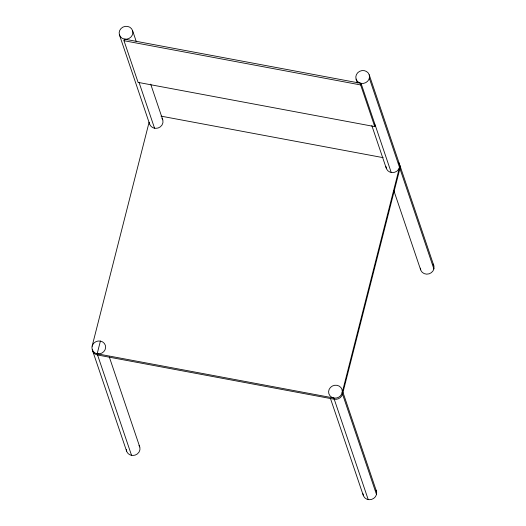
<?xml version="1.0" encoding="UTF-8"?>
<svg xmlns="http://www.w3.org/2000/svg" width="526" height="526" viewBox="0 0 526 526"><rect width="100%" height="100%" fill="white"/><g stroke="black" fill="none" stroke-linecap="round" stroke-linejoin="round"><path stroke-width="0.79" d="M375.163 125.03L374.755 126.615L138.095 82.385L123.985 40.699L124.386 39.115A6.91 6.424 -18.7 0 0 132.585 30.659L136.26 41.515M92.116 346.187L149.101 122.229M131.546 455.358L97.165 353.788L100.4 341.078M374.755 126.615L360.652 84.936L361.053 83.351A6.91 6.424 -18.7 0 0 369.252 74.896L399.418 164.02M374.236 125.083L374.643 123.498M399.504 167.367L342.117 392.915L376.498 494.486M399.911 168.57L342.525 394.119A6.91 6.424 -18.7 0 1 334.24 399.227L97.573 354.991A6.91 6.424 -18.7 0 1 92.372 349.639M391.219 172.475L361.053 83.351L124.386 39.115A6.91 6.424 -18.7 0 1 121.039 28.503A6.91 6.424 -18.7 0 1 132.585 30.659M123.985 40.699L360.652 84.936M161.022 116.134L383.145 157.655M97.165 353.788A6.91 6.424 -18.7 0 0 105.364 345.339A6.91 6.424 -18.7 0 0 93.819 343.176A6.91 6.424 -18.7 0 0 97.165 353.788L333.832 398.024A6.91 6.424 -18.7 0 0 342.031 389.569A6.91 6.424 -18.7 0 0 330.486 387.412A6.91 6.424 -18.7 0 0 333.832 398.024L368.213 499.595M399.826 165.23L433.799 265.591M369.337 78.242L433.884 268.937M356.089 79.091L357.397 82.97M371.829 125.596L386.255 168.215M393.869 190.701L420.636 269.792M342.814 391.896L376.412 491.146M330.44 398.419L363.249 495.341M150.686 84.14L162.751 119.79M139.022 82.352L154.559 128.239M119.422 34.854L149.588 123.985M109.303 356.97L139.745 446.909M92.609 350.737L126.582 451.104M139.022 445.39A6.91 6.424 -18.7 0 1 135.097 455.128A6.91 6.424 -18.7 0 1 126.306 449.447M433.076 264.078A6.91 6.424 -18.7 0 1 429.15 273.816A6.91 6.424 -18.7 0 1 420.359 268.135M375.972 490.107A6.91 6.424 -18.7 0 1 371.474 499.45A6.91 6.424 -18.7 0 1 362.973 493.684M399.102 163.711A6.91 6.424 -18.7 0 1 399.53 169.655M398.695 162.508A6.91 6.424 -18.7 0 1 394.77 172.245A6.91 6.424 -18.7 0 1 385.979 166.558M162.028 118.271A6.91 6.424 -18.7 0 1 158.102 128.009A6.91 6.424 -18.7 0 1 149.312 122.328M361.053 83.351A6.91 6.424 -18.7 0 1 357.706 72.739A6.91 6.424 -18.7 0 1 369.252 74.896"/></g></svg>
